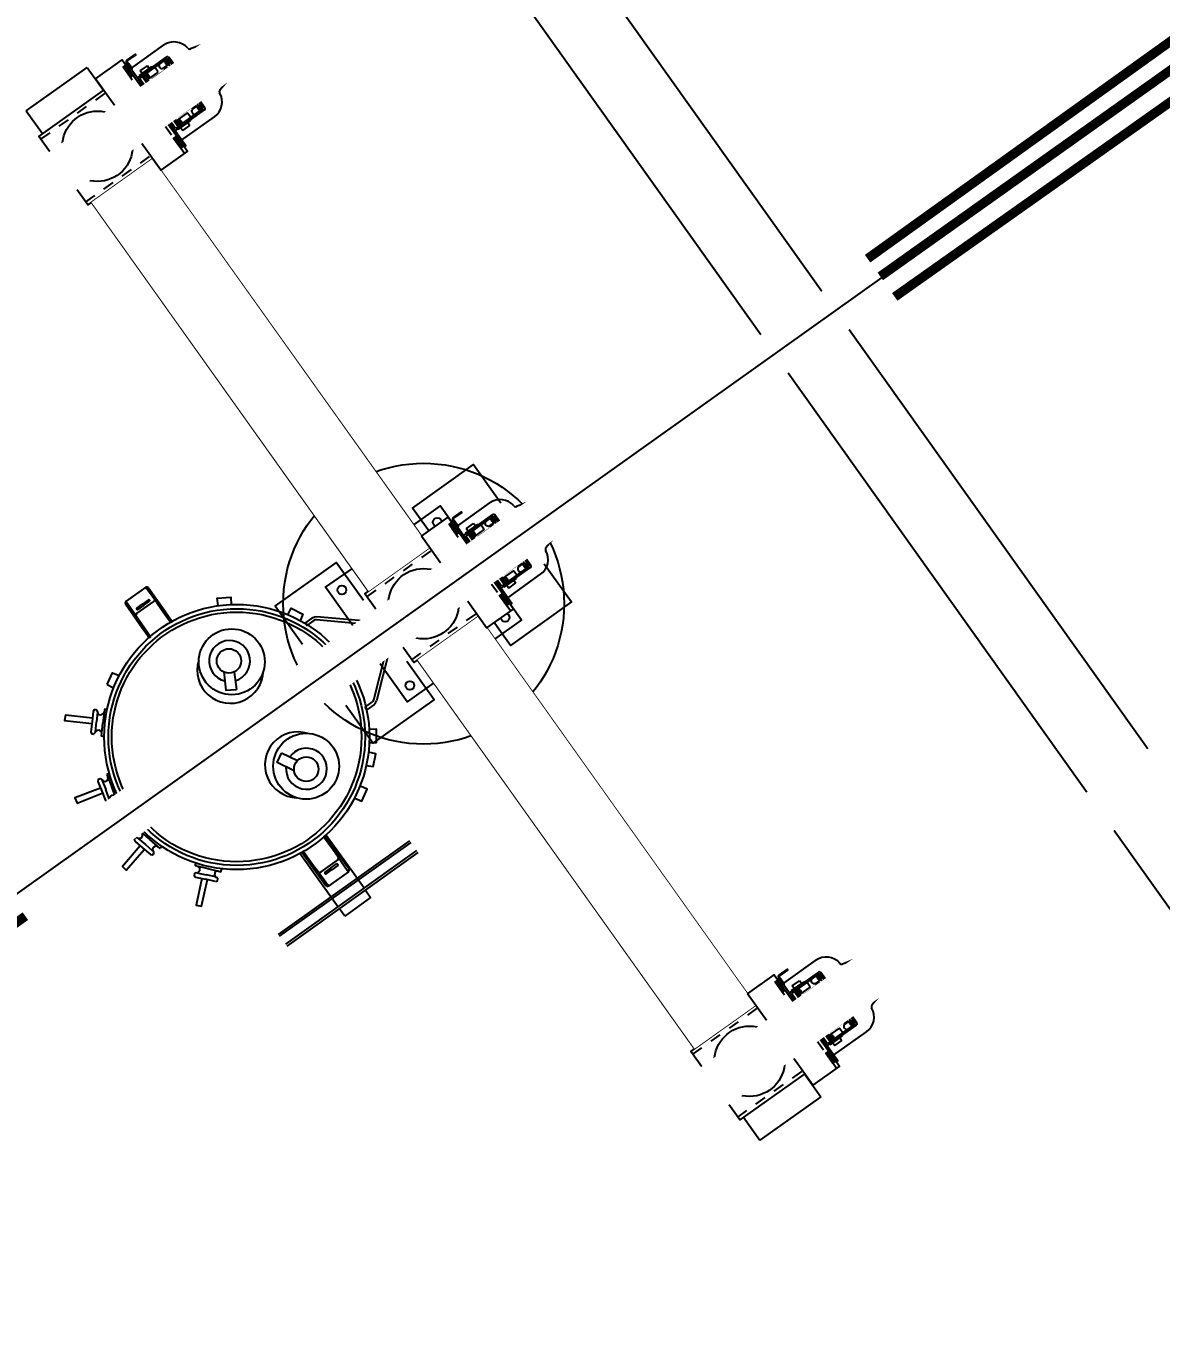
# Model space of a CAD drawing. Header units: feet. Extents: x 2321988 to 2329858, y 6722724 to 6730499.
# Drawn here: x 2326072.85 to 2326082.95, y 6726876.81 to 6726888.33 of the extents above; entities that cross this region are included whole.
import ezdxf

# ---------------------------------------------------------------- set-up
doc = ezdxf.new("R2010")
doc.units = ezdxf.units.FT
doc.header["$MEASUREMENT"] = 0
doc.header["$PDSIZE"] = 5
doc.linetypes.add('Midpoint Site Plan$0$HIDDEN', pattern=[0.375, 0.25, -0.125])
for name, color, linetype in [('BESS Dimensions', 3, 'Continuous'), ('C-BESS-EQUIPMENT', 255, 'Continuous'), ('Midpoint Site Plan$0$C-STEL', 4, 'Continuous'), ('Midpoint Site Plan$0$C-STEL-HID', 4, 'Midpoint Site Plan$0$HIDDEN')]:
    doc.layers.add(name, color=color, linetype=linetype)
doc.styles.add('TG_DIMS', font='arial.ttf')
doc.dimstyles.new('TG-PROPOSED-ANNO', dxfattribs={"dimtxt": 0.1, "dimasz": 0.1, "dimexe": 0.05, "dimexo": 0.05, "dimgap": 0.02, "dimtad": 0, "dimtih": 1, "dimtoh": 1, "dimdsep": 46, "dimtxsty": 'TG_DIMS', "dimcen": 0, "dimclrd": 256, "dimclre": 256, "dimclrt": 256, "dimaunit": 1, "dimadec": 6, "dimazin": 2, "dimtfac": 1, "dimtofl": 0, "dimtmove": 1, "dimatfit": 3, "dimfxl": 1, "dimtolj": 1, "dimtzin": 0, "dimarcsym": 0})

# ---------------------------------------------------------------- blocks, each defined once
blk = doc.blocks.new('Midpoint Site Plan$0$15kV (VT) VOLTAGE TRANSFORMER FRONT VIEW')
at = {"linetype": 'ByBlock'}
h = blk.add_hatch(dxfattribs=at)
h.set_pattern_fill('ANSI31', color=0, style=0)
h.set_pattern_definition([(45, (-0.46875, 15.08898), (-0.088388, 0.088388), [])])
h.paths.add_polyline_path([(0.47, 15.59), (0.15, 15.59, -0.241564), (0.29, 15.36), (0.27, 15.36), (0.29, 15.34), (0.27, 15.31), (0.29, 15.31, -0.241564), (0.15, 15.09), (0.47, 15.09)])
h.paths.add_polyline_path([(-0.47, 15.09), (-0.15, 15.09, -0.568269), (-0.15, 15.59), (-0.47, 15.59)])
h = blk.add_hatch(color=0, dxfattribs=at)
h.paths.add_polyline_path([(-5.22, 0.31), (-5.22, 0.19), (-4.78, 0.19), (-4.78, 0.31)])
h.paths.add_polyline_path([(-5.22, 0.19), (-5.22, 0), (-4.78, 0), (-4.78, 0.19)])
blk.add_hatch(color=0, dxfattribs=at).paths.add_polyline_path([(4.78, 0.19), (4.78, 0), (5.22, 0), (5.22, 0.19)])
at = {"color": 0, "linetype": 'ByBlock'}
for p, q in [((-0.47, 14.43), (-0.47, 15.69)), ((-0.34, 15.82), (0.34, 15.82)), ((0.29, 15.36), (0.17, 15.36)), ((0.29, 15.31), (0.17, 15.31)), ((0.47, 14.43), (0.47, 15.69)), ((-0.62, 14.06), (-1.72, 13.74)), ((-0.62, 14.06), (0.62, 14.06)), ((-0.42, 14.06), (-0.42, 14.31)), ((-0.42, 14.06), (0.42, 14.06)), ((-0.34, 14.43), (-0.34, 14.62)), ((0.25, 14.68), (-0.25, 14.68)), ((-0.16, 14.43), (-0.16, 14.62)), ((-0.16, 14.06), (-0.16, 14.31)), ((0.16, 14.43), (0.16, 14.62)), ((0.16, 14.06), (0.16, 14.31)), ((0.34, 14.43), (0.34, 14.62)), ((0.42, 14.06), (0.42, 14.31)), ((1.72, 13.74), (0.62, 14.06)), ((1.71, 13.75), (-1.71, 13.75)), ((-1.71, 13.5), (-0.86, 13.39)), ((-1.69, 13.5), (1.69, 13.5)), ((-1.16, 12.76), (-0.86, 12.8)), ((-1.16, 12.52), (-0.86, 12.48)), ((1.12, 12.77), (-1.13, 12.77)), ((-1.13, 12.52), (1.12, 12.52)), ((-0.86, 13.39), (0.86, 13.39)), ((-0.86, 12.8), (0.86, 12.8)), ((-0.86, 12.48), (0.86, 12.48)), ((-0.75, 12.93), (-0.75, 13.26)), ((0.75, 12.93), (0.75, 13.26)), ((1.71, 13.5), (0.86, 13.39)), ((1.16, 12.76), (0.86, 12.8)), ((1.16, 12.52), (0.86, 12.48)), ((-1.72, 12.01), (-0.86, 12.13)), ((-1.72, 11.77), (-0.86, 11.66)), ((1.69, 12.02), (-1.69, 12.02)), ((-1.69, 11.77), (1.69, 11.77)), ((-1.16, 11.26), (-0.86, 11.3)), ((1.12, 11.27), (-1.13, 11.27)), ((-0.86, 12.13), (0.86, 12.13)), ((-0.86, 11.66), (0.86, 11.66)), ((-0.86, 11.3), (0.86, 11.3)), ((-0.75, 12.25), (-0.75, 12.36)), ((-0.75, 11.43), (-0.75, 11.53)), ((0.75, 12.25), (0.75, 12.36)), ((0.75, 11.43), (0.75, 11.53)), ((1.72, 12.01), (0.86, 12.13)), ((1.72, 11.77), (0.86, 11.66)), ((1.16, 11.26), (0.86, 11.3)), ((-1.72, 10.51), (-0.86, 10.63)), ((-1.72, 10.27), (-0.86, 10.16)), ((1.69, 10.52), (-1.69, 10.52)), ((-1.69, 10.27), (1.69, 10.27)), ((-1.16, 11.02), (-0.86, 10.98)), ((-1.16, 9.76), (-0.86, 9.8)), ((-1.13, 11.02), (1.12, 11.02)), ((1.12, 9.77), (-1.13, 9.77)), ((-0.86, 10.98), (0.86, 10.98)), ((-0.86, 10.63), (0.86, 10.63)), ((0.86, 10.16), (-0.86, 10.16)), ((0.86, 9.8), (-0.86, 9.8)), ((-0.75, 10.75), (-0.75, 10.86)), ((-0.75, 9.93), (-0.75, 10.03)), ((0.75, 10.75), (0.75, 10.86)), ((0.75, 9.93), (0.75, 10.03)), ((1.16, 11.02), (0.86, 10.98)), ((1.72, 10.51), (0.86, 10.63)), ((1.72, 10.27), (0.86, 10.16)), ((1.16, 9.76), (0.86, 9.8)), ((-1.72, 8.79), (-0.86, 8.9)), ((-1.32, 8.43), (-1.72, 8.55)), ((1.71, 8.54), (-1.71, 8.54)), ((-1.69, 8.79), (1.69, 8.79)), ((-1.16, 9.52), (-0.86, 9.48)), ((-1.13, 9.52), (1.12, 9.52)), ((0.86, 9.48), (-0.86, 9.48)), ((0.86, 8.9), (-0.86, 8.9)), ((-0.75, 9.02), (-0.75, 9.36)), ((0.75, 9.02), (0.75, 9.36)), ((1.16, 9.52), (0.86, 9.48)), ((1.72, 8.79), (0.86, 8.9)), ((1.72, 8.55), (1.32, 8.43)), ((-2.33, 8), (-2.7, 6.61)), ((-2.09, 8.18), (-1.36, 8.18)), ((1.36, 8.18), (2.09, 8.18)), ((2.33, 8), (2.7, 6.61)), ((-4.68, 0.31), (-4.68, 4.5)), ((3.31, 4.21), (-3.31, 4.21)), ((4.68, 0.19), (4.68, 4.5)), ((-3.47, 0.34), (-3.47, 4.05)), ((3.29, 4.03), (-3.29, 4.03)), ((-3.29, 0.88), (-3.29, 4.03)), ((-1.54, 3.78), (-2.69, 3.78)), ((-2.69, 3), (-2.69, 3.74)), ((-2.51, 3.11), (-2.07, 3.48)), ((-2.46, 3.05), (-2.02, 3.42)), ((-1.54, 3.52), (-2.43, 2.64)), ((-2.32, 2.98), (-2.43, 2.86)), ((-2.43, 1.4), (-2.43, 2.86)), ((-1.54, 3.78), (-1.98, 3.33)), ((-1.54, 3.52), (-1.54, 3.78)), ((-1.54, 3.78), (1.54, 3.78)), ((1.54, 3.52), (-1.54, 3.52)), ((2.69, 3.78), (1.54, 3.78)), ((1.54, 3.52), (1.54, 3.78)), ((1.54, 3.78), (1.98, 3.33)), ((2.43, 2.64), (1.54, 3.52)), ((2.02, 3.11), (2.46, 3.48)), ((2.07, 3.05), (2.51, 3.42)), ((2.32, 2.98), (2.43, 2.86)), ((2.43, 1.4), (2.43, 2.86)), ((2.69, 3), (2.69, 3.74)), ((3.29, 0.88), (3.29, 4.03)), ((3.47, 0.34), (3.47, 4.05)), ((-3.91, 0.89), (-3.91, 1.82)), ((-3.55, 1.82), (-3.91, 1.82)), ((-3.55, 0.54), (-3.55, 2.17)), ((-3.47, 2.17), (-3.55, 2.17)), ((-3.47, 0.54), (-3.47, 2.17)), ((-2.76, 2.38), (-3.29, 2.38)), ((-2.69, 0.88), (-2.69, 2.31)), ((-2.43, 1.4), (-1.9, 0.88)), ((-1.42, 2.09), (-0.98, 2.46)), ((-1.37, 2.03), (-0.93, 2.4)), ((-0.24, 2.09), (0.2, 2.46)), ((-0.18, 2.03), (0.26, 2.4)), ((0.46, 1.28), (0.9, 1.65)), ((0.52, 1.21), (0.96, 1.59)), ((0.95, 2.09), (1.39, 2.46)), ((1.01, 2.03), (1.45, 2.4)), ((1.9, 0.88), (2.43, 1.4)), ((2.69, 0.88), (2.69, 2.31)), ((3.29, 2.38), (2.76, 2.38)), ((3.47, 2.17), (3.55, 2.17)), ((3.47, 0.54), (3.47, 2.17)), ((3.55, 0.54), (3.55, 2.17)), ((3.55, 1.82), (3.91, 1.82)), ((3.91, 0.89), (3.91, 1.82)), ((-5.22, 0.19), (-5.22, 0.31)), ((-5.22, 0.19), (-5.22, 0)), ((-4.78, 0.19), (-4.78, 0.31)), ((-4.78, 0.19), (-4.78, 0)), ((-3.55, 0.89), (-3.91, 0.89)), ((-3.47, 0.54), (-3.55, 0.54)), ((3.31, 0.7), (-3.31, 0.7)), ((3.31, 0.19), (-3.31, 0.19)), ((3.29, 0.88), (-3.29, 0.88)), ((-3.29, 0.88), (-3.29, 0.36)), ((3.29, 0.36), (-3.29, 0.36)), ((-2.21, 0.88), (-2.07, 0.99)), ((-2.09, 0.88), (-2.02, 0.93)), ((-1.9, 0.88), (-1.54, 0.52)), ((1.54, 0.52), (-1.54, 0.52)), ((1.9, 0.88), (1.54, 0.52)), ((2.32, 0.88), (2.46, 0.99)), ((2.45, 0.88), (2.51, 0.93)), ((3.29, 0.88), (3.29, 0.36)), ((3.47, 0.54), (3.55, 0.54)), ((3.55, 0.89), (3.91, 0.89)), ((4.78, 0.19), (4.78, 0)), ((5.22, 0.19), (5.22, 0))]:
    blk.add_line(p, q, dxfattribs=at)
for points in [[(-0.15, 15.09), (-0.47, 15.09), (-0.47, 15.59), (-0.15, 15.59)], [(0.15, 15.59), (0.47, 15.59), (0.47, 15.09), (0.15, 15.09)]]:
    blk.add_lwpolyline(points, dxfattribs=at)
for points in [[(-0.14, 15.59), (-0.29, 15.34), (-0.14, 15.09), (0.14, 15.09), (0.29, 15.34), (0.14, 15.59)], [(-0.47, 14.31), (0.47, 14.31), (0.47, 14.43), (-0.47, 14.43)], [(-5.43, 0), (5.43, 0), (5.43, 0.19), (-5.43, 0.19)], [(-5.22, 0.19), (-4.78, 0.19), (-4.78, 0.31), (-5.22, 0.31)], [(-5.22, 0.19), (-4.78, 0.19), (-4.78, 0), (-5.22, 0)], [(4.78, 0.19), (5.22, 0.19), (5.22, 0), (4.78, 0)]]:
    blk.add_lwpolyline(points, close=True, dxfattribs=at)
blk.add_lwpolyline([(-5.56, 0.44), (-5.56, 1.47), (-5.68, 1.47), (-5.68, 0.44, 0.414214), (-5.43, 0.19), (-4.57, 0.19), (-4.57, 0.31), (-5.43, 0.31, -0.414214)], format="xyb", close=True, dxfattribs=at)
for centre, radius in [((0, 15.34), 0.25), ((0, 15.34), 0.188), ((0, 15.34), 0.167), ((0, 15.34), 0.167), ((-2.27, 3.27), 0.292), ((-2.27, 3.27), 0.152), ((-1.59, 2.98), 0.309), ((-0.4, 2.98), 0.309), ((0.79, 2.98), 0.309), ((2.27, 3.27), 0.292), ((2.27, 3.27), 0.152), ((-1.18, 2.25), 0.321), ((-1.18, 2.25), 0.292), ((0.01, 2.25), 0.321), ((0.01, 2.25), 0.292), ((0.71, 1.43), 0.321), ((0.71, 1.43), 0.292), ((1.2, 2.25), 0.321), ((1.2, 2.25), 0.292), ((1.41, 1.51), 0.309), ((-2.27, 0.78), 0.152), ((2.27, 0.78), 0.152)]:
    blk.add_circle(centre, radius, dxfattribs=at)
for centre, radius, start, end in [((-0.34, 15.69), 0.125, 90, 180), ((0, 15.34), 0.291, 4.8947, 355.1053), ((0, 15.34), 0.173, 8.2678, 351.7322), ((0.34, 15.69), 0.125, 0, 90), ((-0.25, 14.58), 0.102, 22.6199, 157.3801), ((0, 14.45), 0.227, 46.3972, 133.6028), ((0.25, 14.58), 0.102, 22.6199, 157.3801), ((-1.69, 13.62), 0.125, 105.9972, 270), ((-1.13, 12.64), 0.125, 90, 270), ((-0.88, 13.26), 0.125, 360, 82.5), ((-0.88, 12.93), 0.125, 277.5, 0), ((-0.88, 12.36), 0.125, 0, 82.5), ((0.87, 13.26), 0.125, 97.5, 180), ((0.87, 12.93), 0.125, 180, 262.5), ((0.87, 12.36), 0.125, 97.5, 180), ((1.12, 12.64), 0.125, 270, 90), ((1.69, 13.62), 0.125, 270, 74.0028), ((-1.69, 11.89), 0.125, 90, 270), ((-1.13, 11.14), 0.125, 90, 270), ((-0.88, 12.25), 0.125, 277.5, 0), ((-0.88, 11.53), 0.125, 0, 82.5), ((-0.88, 11.43), 0.125, 277.5, 0), ((0.87, 12.25), 0.125, 180, 262.5), ((0.87, 11.53), 0.125, 97.5, 180), ((0.87, 11.43), 0.125, 180, 262.5), ((1.12, 11.14), 0.125, 270, 90), ((1.69, 11.89), 0.125, 270, 90), ((-1.69, 10.39), 0.125, 90, 270), ((-1.13, 9.64), 0.125, 90, 270), ((-0.88, 10.86), 0.125, 0, 82.5), ((-0.88, 10.75), 0.125, 277.5, 0), ((-0.88, 10.03), 0.125, 360, 82.5), ((-0.88, 9.93), 0.125, 277.5, 0), ((0.87, 10.86), 0.125, 97.5, 180), ((0.87, 10.75), 0.125, 180, 262.5), ((0.87, 10.03), 0.125, 97.5, 180), ((0.87, 9.93), 0.125, 180, 262.5), ((1.12, 9.64), 0.125, 270, 90), ((1.69, 10.39), 0.125, 270, 90), ((-1.69, 8.67), 0.125, 90, 254.0028), ((-1.36, 8.31), 0.125, 270, 74.0028), ((-0.88, 9.36), 0.125, 0, 82.5), ((-0.88, 9.02), 0.125, 277.5, 360), ((0.87, 9.36), 0.125, 97.5, 180), ((0.87, 9.02), 0.125, 180, 262.5), ((1.36, 8.31), 0.125, 105.9972, 270), ((1.69, 8.67), 0.125, 285.9972, 90), ((-2.09, 7.93), 0.25, 90, 165), ((2.09, 7.93), 0.25, 15, 90), ((-2.75, 4.5), 1.93, 95.0977, 180), ((-2.94, 6.68), 0.25, 275.0977, 345), ((2.94, 6.68), 0.25, 195, 264.9023), ((2.75, 4.5), 1.93, 0, 84.9023), ((-3.31, 4.05), 0.157, 90, 180), ((3.31, 4.05), 0.157, 0, 90), ((-2.76, 2.31), 0.0701, 0, 90), ((2.76, 2.31), 0.0701, 90, 180), ((-3.31, 0.86), 0.157, 180, 270), ((-3.31, 0.34), 0.157, 180, 270), ((-2.27, 0.78), 0.292, 20.3464, 159.6536), ((2.27, 0.78), 0.292, 20.3464, 159.6536), ((3.31, 0.86), 0.157, 270, 0), ((3.31, 0.34), 0.157, 270, 0)]:
    blk.add_arc(centre, radius, start, end, dxfattribs=at)
at = {"color": 0, "linetype": 'ByBlock', "extrusion": (0, 0, -1)}
for centre, ratio in [((-2.99, 3.74), 0.645396), ((-2.99, 1.13), 0.64308)]:
    blk.add_ellipse(centre, major_axis=(-0.298, 0), ratio=ratio, dxfattribs=at)
blk.add_ellipse((-2.99, 3), major_axis=(-0.298, 0), ratio=0.645396, start_param=3.141593, end_param=6.283185, dxfattribs=at)
at = {"color": 0, "linetype": 'ByBlock'}
for centre, major_axis, ratio in [((-2.99, 3.74), (0.149, 0), 0.577981), ((2.99, 3.74), (0.298, 0), 0.645396), ((2.99, 3.74), (0.149, 0), 0.577981), ((-2.99, 1.13), (0.149, 0), 0.577981), ((2.99, 1.13), (0.298, 0), 0.64308), ((2.99, 1.13), (0.149, 0), 0.577981)]:
    blk.add_ellipse(centre, major_axis=major_axis, ratio=ratio, dxfattribs=at)
blk.add_ellipse((2.99, 3), major_axis=(0.298, 0), ratio=0.645396, start_param=3.141593, end_param=6.283185, dxfattribs=at)
at = {"layer": 'Defpoints', "color": 2, "linetype": 'ByBlock'}
blk.add_line((0.59, 15.34), (-0.59, 15.34), dxfattribs=at)
at = {"layer": 'Defpoints', "color": 2}
for p, q in [((0, -1.5), (0, 1.5)), ((-1.5, 0), (1.5, 0))]:
    blk.add_line(p, q, dxfattribs=at)
blk = doc.blocks.new('Midpoint Site Plan$0$167KVA SST TOP')
for points in [[(-0.75, -0.15), (-1, -0.04), (-1.26, 0), (-1.48, -0.04), (-1.7, -0.18), (-1.85, -0.41), (-1.89, -0.66), (-1.92, -1.29), (-2, -1.51)], [(1.94, -0.66), (1.87, -0.41), (1.72, -0.18), (1.54, -0.04), (1.28, 0), (1.02, -0.04), (0.8, -0.15)], [(-1.74, -1.73), (-1.63, -1.51), (-1.59, -1.29)], [(-1.56, -0.66), (-1.59, -1.29)], [(-0.97, -0.41), (-1.15, -0.33), (-1.33, -0.33), (-1.52, -0.48), (-1.56, -0.66)], [(-1.11, -0.37), (-0.56, -0.59), (0.03, -0.7)], [(-0.97, -0.04), (-0.49, -0.26), (0.03, -0.37)], [(-0.63, -1.25), (-0.63, -0.59)], [(-0.3, -1.25), (-0.63, -1.25)], [(-0.3, -0.66), (-0.3, -1.25)], [(0.03, -0.37), (0.54, -0.26), (0.99, -0.04)], [(0.03, -0.7), (0.62, -0.59), (1.13, -0.37)], [(0.36, -0.66), (0.36, -1.25), (0.69, -1.25)], [(0.69, -1.25), (0.69, -0.59)], [(1.61, -0.66), (1.54, -0.48), (1.39, -0.33), (1.17, -0.33), (0.99, -0.41)], [(1.61, -0.66), (1.61, -1.29), (1.65, -1.51), (1.8, -1.73)], [(1.94, -0.66), (1.94, -1.29)], [(1.94, -1.29), (2.05, -1.51)], [(-2, -1.51), (-5.5, -5.6)], [(-1.74, -1.73), (-5.24, -5.82)], [(1.8, -1.73), (5.3, -5.82)], [(2.05, -1.51), (5.52, -5.6)], [(-7.45, -7.99), (-7.82, -7.29), (-6.57, -6.63), (-6.16, -7.29)], [(-5.5, -5.6), (-5.61, -5.82), (-5.64, -6.08)], [(-5.64, -7), (-5.64, -6.08)], [(-5.35, -6.08), (-5.35, -7), (-5.64, -7)], [(-5.24, -5.82), (-5.35, -5.97), (-5.35, -6.15)], [(5.3, -5.82), (5.37, -6.04)], [(5.37, -7), (5.37, -6.04)], [(5.7, -6.08), (5.7, -7), (5.37, -7)], [(5.7, -6.08), (5.66, -5.82), (5.52, -5.6)], [(9.16, -8.21), (7.98, -7.37), (7.54, -8.03)], [(9.16, -8.21), (8.76, -8.84)], [(11.08, -9.98), (10.08, -8.95), (9.49, -9.5)], [(11.08, -9.98), (10.56, -10.53)], [(-12.57, -13.48), (-13.27, -13.11), (-12.53, -11.86), (-11.87, -12.27)], [(12.66, -13.52), (13.36, -13.11), (12.63, -11.9), (11.96, -12.27)], [(19.77, -28.62), (19.77, -11.38)], [(19.99, -28.62), (19.99, -11.38)], [(21.06, -28.58), (21.06, -11.38)], [(21.32, -28.58), (21.32, -11.38)], [(-5.79, -16.21), (-4.13, -17.09)], [(5.85, -16.21), (4.19, -17.09)], [(-6.45, -17.09), (-4.72, -18.05), (-4.13, -17.09)], [(6.51, -17.09), (4.74, -18.05), (4.19, -17.09)], [(-18.43, -18.42), (-18.57, -18.49), (-18.65, -18.64)], [(-18.65, -18.64), (-18.65, -21.22)], [(-18.43, -18.64), (-18.65, -18.64)], [(-18.43, -18.42), (-15.74, -18.45), (-14.04, -18.45)], [(-16.69, -18.64), (-18.43, -18.64)], [(-17.21, -19.19), (-17.25, -19.12), (-17.39, -19.12), (-17.39, -19.19)], [(-17.39, -19.19), (-17.39, -19.96)], [(-17.21, -19.96), (-17.21, -19.19)], [(-16.69, -18.64), (-16.88, -18.68), (-16.92, -18.86), (-16.95, -21.03)], [(-16.69, -18.64), (-15.74, -18.64)], [(-15.74, -18.64), (-14.04, -18.64)], [(-14.04, -18.45), (-14.04, -18.64)], [(18.92, -18.31), (13.99, -18.31)], [(14.06, -18.45), (15.76, -18.45), (18.45, -18.42)], [(14.06, -18.45), (14.06, -18.64)], [(15.76, -18.64), (14.06, -18.64)], [(16.75, -18.64), (15.76, -18.64)], [(16.97, -21.03), (16.97, -18.86), (16.9, -18.68), (16.75, -18.64)], [(16.75, -18.64), (18.45, -18.64)], [(17.45, -19.19), (17.41, -19.12), (17.27, -19.12), (17.23, -19.19)], [(17.23, -19.96), (17.23, -19.19)], [(17.45, -19.19), (17.45, -19.96)], [(18.67, -18.64), (18.59, -18.49), (18.45, -18.42)], [(18.45, -18.64), (18.67, -18.64)], [(18.67, -18.64), (18.67, -21.22)], [(21.06, -18.31), (18.92, -18.31)], [(21.32, -18.31), (22.28, -18.31), (22.28, -21.7)], [(-17.39, -20.7), (-17.39, -19.93)], [(-17.39, -20.7), (-17.39, -20.77), (-17.25, -20.77), (-17.21, -20.7)], [(-17.21, -19.96), (-17.21, -20.7)], [(17.23, -19.96), (17.23, -20.7)], [(17.23, -20.7), (17.27, -20.77), (17.41, -20.77), (17.45, -20.7)], [(17.45, -20.7), (17.45, -19.93)], [(-18.65, -21.22), (-18.57, -21.4), (-18.43, -21.44)], [(-18.65, -21.25), (-18.65, -21.22)], [(-18.65, -21.25), (-18.65, -21.22)], [(-18.43, -21.25), (-18.65, -21.25)], [(-16.73, -21.25), (-18.43, -21.25)], [(-15.74, -21.47), (-18.43, -21.44)], [(-16.95, -21.03), (-16.88, -21.22), (-16.73, -21.25)], [(-15.74, -21.29), (-16.73, -21.25)], [(-14.04, -21.29), (-15.74, -21.29)], [(-14.04, -21.47), (-15.74, -21.47)], [(-14.04, -21.29), (-14.04, -21.47)], [(14.03, -21.7), (21.06, -21.7)], [(14.1, -21.29), (15.79, -21.29)], [(14.1, -21.29), (14.1, -21.47)], [(14.1, -21.47), (15.79, -21.47)], [(15.79, -21.29), (16.75, -21.25)], [(15.79, -21.47), (18.45, -21.44)], [(16.75, -21.25), (16.9, -21.22), (16.97, -21.03)], [(16.75, -21.25), (18.45, -21.25)], [(18.45, -21.44), (18.63, -21.4), (18.67, -21.22)], [(18.45, -21.25), (18.67, -21.25)], [(18.67, -21.25), (18.67, -21.22)], [(18.67, -21.25), (18.67, -21.22)], [(22.28, -21.7), (21.32, -21.7)], [(-12.57, -28.03), (-13.27, -26.82), (-12.61, -26.41)], [(-12.57, -28.03), (-11.91, -27.66)], [(-10.87, -30.54), (-10.69, -30.61), (-10.51, -30.61), (-10.36, -30.5), (-10.29, -30.35), (-10.29, -30.17), (-10.36, -29.98)], [(-10.4, -29.58), (-10.58, -29.84)], [(-10.58, -29.8), (-9.51, -30.76)], [(9.64, -30.68), (10.75, -29.73), (10.56, -29.47)], [(10.53, -29.91), (10.42, -30.06), (10.42, -30.24), (10.53, -30.39), (10.67, -30.5), (10.86, -30.5), (11.01, -30.43)], [(-10.54, -31.38), (-12.5, -33.56), (-12.09, -33.96), (-10.14, -31.79)], [(-10.84, -30.54), (-11.06, -30.54), (-11.17, -30.72), (-11.1, -30.9), (-10.29, -31.64)], [(-10.76, -30.57), (-9.99, -31.27)], [(-10.29, -31.64), (-9.48, -32.38), (-9.29, -32.41), (-9.11, -32.27), (-9.14, -32.05)], [(-9.18, -31.97), (-9.99, -31.27)], [(-8.44, -31.71), (-9.51, -30.76)], [(-8.66, -31.53), (-8.81, -31.46), (-9, -31.49), (-9.14, -31.57), (-9.22, -31.75), (-9.22, -31.94), (-9.14, -32.08)], [(-8.22, -31.53), (-8.44, -31.71)], [(8.43, -31.38), (8.61, -31.64)], [(8.61, -31.6), (9.68, -30.65)], [(9.27, -31.97), (9.38, -31.83), (9.38, -31.64), (9.31, -31.49), (9.16, -31.38), (8.98, -31.35), (8.8, -31.42)], [(9.27, -31.97), (9.27, -32.16), (9.42, -32.3), (9.64, -32.27), (10.45, -31.53)], [(9.35, -31.9), (10.12, -31.2)], [(10.89, -30.5), (10.12, -31.2)], [(10.16, -31.79), (12.11, -33.96), (12.55, -33.56), (10.6, -31.38)], [(11.26, -30.83), (10.45, -31.53)], [(11.26, -30.79), (11.34, -30.61), (11.19, -30.43), (11.01, -30.43)], [(-4.65, -34.37), (-4.83, -34.48), (-4.87, -34.7), (-4.72, -34.85), (-3.66, -35.1)], [(-4.72, -33.37), (-4.76, -33.63)], [(-4.76, -33.63), (-3.36, -33.96)], [(-4.69, -34.4), (-4.5, -34.37), (-4.36, -34.29), (-4.24, -34.15), (-4.24, -33.96), (-4.32, -33.78), (-4.47, -33.7)], [(-4.54, -34.4), (-3.54, -34.66)], [(-2, -34.33), (-3.4, -33.96)], [(-2.26, -34.26), (-2.44, -34.26), (-2.59, -34.37), (-2.66, -34.51), (-2.66, -34.7), (-2.59, -34.85), (-2.4, -34.96)], [(-1.89, -34.04), (-2, -34.33)], [(2.09, -34.04), (2.16, -34.29)], [(2.16, -34.29), (3.56, -33.92)], [(2.61, -34.92), (2.75, -34.81), (2.86, -34.66), (2.86, -34.48), (2.75, -34.33), (2.61, -34.22), (2.46, -34.22)], [(4.96, -33.59), (3.56, -33.92)], [(4.74, -34.37), (3.71, -34.62)], [(3.82, -35.07), (4.89, -34.81), (5.04, -34.66), (5.04, -34.44), (4.85, -34.33)], [(4.67, -33.67), (4.52, -33.74), (4.45, -33.92), (4.45, -34.11), (4.52, -34.26), (4.67, -34.33), (4.85, -34.37)], [(4.89, -33.3), (4.96, -33.59)], [(-3.99, -35.03), (-4.72, -37.87), (-4.13, -37.98), (-3.43, -35.18)], [(-3.66, -35.1), (-2.59, -35.36), (-2.4, -35.32), (-2.33, -35.1), (-2.44, -34.96)], [(-2.51, -34.92), (-3.54, -34.66)], [(2.61, -34.92), (2.5, -35.07), (2.57, -35.29), (2.79, -35.32), (3.82, -35.07)], [(2.72, -34.88), (3.71, -34.62)], [(3.49, -35.14), (4.19, -37.98), (4.74, -37.87), (4.04, -35.03)]]:
    blk.add_lwpolyline(points)
for centre, radius in [((0.01, -20), 14.16), ((0.02, -20.01), 13.71), ((0, -20.01), 13.33), ((-6.84, -15.78), 3.52), ((6.86, -15.78), 3.52), ((-7.09, -15.97), 1.3), ((7.12, -15.95), 1.31)]:
    blk.add_circle(centre, radius)
for centre, radius, start, end in [((-7.04, -15.92), 2.19, 340.632, 311.1081), ((-6.19, -16.43), 3.53, 217.2489, 53.6063), ((6.22, -16.42), 3.52, 126.735, 322.4099), ((7.09, -15.91), 2.19, 229.3242, 199.7668)]:
    blk.add_arc(centre, radius, start, end)
blk = doc.blocks.new('Midpoint Site Plan$0$EQ060 SV')
at = {"color": 0}
blk.add_wipeout([(-6, 0), (-6, 3.5), (6, 3.5), (6, 0)], dxfattribs=at)
h = blk.add_hatch(color=256)
h.dxf.hatch_style = 1
h.paths.add_polyline_path([(-4, 3.5), (-5.31, 3.5), (-5.31, 3.12), (-4, 3.12)])
h = blk.add_hatch(color=256)
h.dxf.hatch_style = 1
h.paths.add_polyline_path([(4, 3.5), (5.31, 3.5), (5.31, 3.12), (4, 3.12)])
for points in [[(-6, 0), (-6, 3.5), (6, 3.5), (6, 0)], [(-5.31, 3.5), (-4, 3.5), (-4, 3.12), (-5.31, 3.12)], [(5.31, 3.5), (4, 3.5), (4, 3.12), (5.31, 3.12)]]:
    blk.add_lwpolyline(points, close=True, dxfattribs=at)
at = {"layer": 'Midpoint Site Plan$0$C-STEL-HID', "color": 0, "linetype": 'Midpoint Site Plan$0$HIDDEN'}
blk.add_line((6, 3.12), (-6, 3.12), dxfattribs=at)
blk = doc.blocks.new('*D109')
at = {"layer": 'BESS Dimensions', "lineweight": -2, "transparency": 16777216}
for p, q in [((2326125.169, 6727002.866), (2326110.284, 6727023.758)), ((2326105.041, 6727013.884), (2326040.778, 6726968.097)), ((2325956.673, 6726908.175), (2326020.937, 6726953.961)), ((2325960.513, 6726885.552), (2325945.628, 6726906.444))]:
    blk.add_line(p, q, dxfattribs=at)
at = {"layer": 'BESS Dimensions', "transparency": 16777216}
for points in [[(2326104.074, 6727015.241), (2326106.008, 6727012.526), (2326113.185, 6727019.686)], [(2325955.706, 6726909.532), (2325957.64, 6726906.817), (2325948.529, 6726902.372)]]:
    blk.add_solid(points, dxfattribs=at)
at = {"layer": 'Defpoints', "color": 0, "transparency": 16777216}
for p in [(2326128.071, 6726998.794), (2325948.529, 6726902.372), (2325963.414, 6726881.48)]:
    blk.add_point(p, dxfattribs=at)
at = {"layer": 'BESS Dimensions', "transparency": 16777216, "insert": (2326030.857, 6726961.029), "char_height": 10, "attachment_point": 5, "style": 'TG_DIMS'}
blk.add_mtext("\\A1;202.17'", dxfattribs=at)

msp = doc.modelspace()

# ---------------------------------------------------------------- linework, layer by layer
at = {"layer": 'C-BESS-EQUIPMENT'}
for p, q in [((2326072.851, 6726887.574), (2326073.394, 6726887.961)), ((2326073.394, 6726887.961), (2326073.539, 6726887.758)), ((2326072.851, 6726887.574), (2326072.996, 6726887.371)), ((2326073.974, 6726887.147), (2326076.441, 6726883.686)), ((2326073.432, 6726886.76), (2326075.898, 6726883.299)), ((2326076.876, 6726883.075), (2326079.342, 6726879.613)), ((2326076.333, 6726882.688), (2326078.799, 6726879.227)), ((2326079.777, 6726879.003), (2326079.922, 6726878.799)), ((2326079.922, 6726878.799), (2326079.379, 6726878.412)), ((2326079.234, 6726878.616), (2326079.379, 6726878.412))]:
    msp.add_line(p, q, dxfattribs=at)
at = {"layer": 'C-BESS-EQUIPMENT', "linetype": 'Midpoint Site Plan$0$HIDDEN', "ltscale": 0.25}
for p, q in [((2326072.981, 6726887.321), (2326073.591, 6726887.756)), ((2326073.379, 6726886.761), (2326073.99, 6726887.197)), ((2326075.882, 6726883.249), (2326076.493, 6726883.684)), ((2326076.281, 6726882.689), (2326076.892, 6726883.124)), ((2326078.783, 6726879.177), (2326079.394, 6726879.612)), ((2326079.182, 6726878.617), (2326079.793, 6726879.052))]:
    msp.add_line(p, q, dxfattribs=at)
at = {"layer": 'C-BESS-EQUIPMENT', "const_width": 0.0833}
for points in [[(2326080.338, 6726886.258), (2326090.259, 6726893.377)], [(2326080.451, 6726886.1), (2326090.404, 6726893.174)], [(2326080.58, 6726885.918), (2326090.549, 6726892.97)]]:
    msp.add_lwpolyline(points, dxfattribs=at)
at = {"layer": 'C-BESS-EQUIPMENT'}
for points in [[(2326073.573, 6726887.782), (2326074.008, 6726887.171), (2326073.398, 6726886.736), (2326072.962, 6726887.347)], [(2326076.475, 6726883.71), (2326076.91, 6726883.099), (2326076.299, 6726882.664), (2326075.864, 6726883.275)], [(2326079.376, 6726879.638), (2326079.811, 6726879.027), (2326079.2, 6726878.592), (2326078.765, 6726879.202)]]:
    msp.add_lwpolyline(points, close=True, dxfattribs=at)
for points in [[(2326077.021, 6726882.871), (2326077.258, 6726883.04), (2326076.533, 6726884.058), (2326076.296, 6726883.889)], [(2326076.478, 6726882.484), (2326076.24, 6726882.315), (2326075.515, 6726883.333), (2326075.753, 6726883.502)]]:
    msp.add_lwpolyline(points, dxfattribs=at)
for centre, radius in [((2326073.485, 6726887.259), 0.313), ((2326076.387, 6726883.187), 1.25), ((2326076.509, 6726883.913), 0.0391), ((2326076.509, 6726883.913), 0.0391), ((2326076.387, 6726883.187), 0.313), ((2326075.66, 6726883.309), 0.0391), ((2326075.66, 6726883.309), 0.0391), ((2326077.113, 6726883.065), 0.0391), ((2326077.113, 6726883.065), 0.0391), ((2326076.265, 6726882.46), 0.0391), ((2326076.265, 6726882.46), 0.0391), ((2326079.288, 6726879.115), 0.313)]:
    msp.add_circle(centre, radius, dxfattribs=at)

# ---------------------------------------------------------------- block references
at = {"layer": 'C-BESS-EQUIPMENT', "xscale": 0.08333333333333331, "yscale": 0.08333333333333331, "zscale": 0.08333333333333331, "rotation": 305.4689808292026}
for name, p in [('Midpoint Site Plan$0$15kV (VT) VOLTAGE TRANSFORMER FRONT VIEW', (2326073.994, 6726887.622)), ('Midpoint Site Plan$0$15kV (VT) VOLTAGE TRANSFORMER FRONT VIEW', (2326076.896, 6726883.549)), ('Midpoint Site Plan$0$167KVA SST TOP', (2326076.081, 6726882.969)), ('Midpoint Site Plan$0$15kV (VT) VOLTAGE TRANSFORMER FRONT VIEW', (2326079.797, 6726879.477))]:
    msp.add_blockref(name, p, dxfattribs=at)

# ---------------------------------------------------------------- next in the draw order: wipeouts: each hides what was drawn before it
for points in [[(2326073.432, 6726886.76), (2326073.974, 6726887.147), (2326076.441, 6726883.686), (2326075.898, 6726883.299)], [(2326078.799, 6726879.227), (2326079.342, 6726879.613), (2326076.876, 6726883.075), (2326076.333, 6726882.688)]]:
    msp.add_wipeout(points).dxf.layer = 'C-BESS-EQUIPMENT'

# ---------------------------------------------------------------- next in the draw order: linework, layer by layer
at = {"layer": 'C-BESS-EQUIPMENT'}
for points in [[(2326076.53, 6726883.698), (2326076.288, 6726884.038), (2326076.831, 6726884.425), (2326077.073, 6726884.085)], [(2326075.852, 6726883.215), (2326075.61, 6726883.555), (2326075.067, 6726883.168), (2326075.309, 6726882.828)], [(2326077.46, 6726883.542), (2326077.702, 6726883.203), (2326077.159, 6726882.816), (2326076.917, 6726883.155)], [(2326075.696, 6726882.285), (2326075.937, 6726881.946), (2326076.48, 6726882.333), (2326076.238, 6726882.672)]]:
    msp.add_lwpolyline(points, dxfattribs=at)

# ---------------------------------------------------------------- next in the draw order: block references
at = {"layer": 'C-BESS-EQUIPMENT', "xscale": 0.08333333333333331, "yscale": 0.08333333333333331, "zscale": 0.08333333333333331, "rotation": 305.4689808292026}
msp.add_blockref('Midpoint Site Plan$0$EQ060 SV', (2326079.56, 6726879.308), dxfattribs=at)
at = {"layer": 'Midpoint Site Plan$0$C-STEL', "xscale": 0.08333333333333331, "yscale": 0.08333333333333331, "zscale": 0.08333333333333331, "rotation": 305.4689808292026}
msp.add_blockref('Midpoint Site Plan$0$EQ060 SV', (2326073.757, 6726887.452), dxfattribs=at)

# ---------------------------------------------------------------- next in the draw order: block references
at = {"layer": 'C-BESS-EQUIPMENT', "xscale": 0.08333333333333331, "yscale": 0.08333333333333331, "zscale": 0.08333333333333331, "rotation": 305.4689808292026}
msp.add_blockref('Midpoint Site Plan$0$EQ060 SV', (2326076.658, 6726883.38), dxfattribs=at)

# ---------------------------------------------------------------- next in the draw order: linework, layer by layer
at = {"layer": 'C-BESS-EQUIPMENT'}
for points in [[(2326092.371, 6726867.358), (2326066.646, 6726903.464), (2326092.979, 6726922.226), (2326118.704, 6726886.12)], [(2326092.527, 6726868.288), (2326067.576, 6726903.308), (2326092.823, 6726921.296), (2326117.775, 6726886.276)]]:
    msp.add_lwpolyline(points, close=True, dxfattribs=at)

# ---------------------------------------------------------------- next in the draw order: wipeouts: each hides what was drawn before it
msp.add_wipeout([(2326044.154, 6726887.542), (2326077.858, 6726840.237), (2326077.408, 6726839.917), (2326043.705, 6726887.221)]).dxf.layer = 'C-BESS-EQUIPMENT'

# ---------------------------------------------------------------- next in the draw order: wipeouts: each hides what was drawn before it
for points in [[(2326040.082, 6726884.64), (2326073.786, 6726837.336), (2326073.336, 6726837.015), (2326039.633, 6726884.32)], [(2326083.239, 6726882.186), (2326083.481, 6726881.846), (2326075.744, 6726876.334), (2326075.502, 6726876.673)]]:
    msp.add_wipeout(points).dxf.layer = 'C-BESS-EQUIPMENT'

# ---------------------------------------------------------------- next in the draw order: wipeouts: each hides what was drawn before it
msp.add_wipeout([(2326080.338, 6726886.258), (2326080.58, 6726885.918), (2326072.843, 6726880.406), (2326072.601, 6726880.745)]).dxf.layer = 'C-BESS-EQUIPMENT'

# ---------------------------------------------------------------- next in the draw order: linework, layer by layer
at = {"layer": 'C-BESS-EQUIPMENT', "const_width": 0.0833}
msp.add_lwpolyline([(2326072.843, 6726880.406), (2326067.99, 6726876.948)], dxfattribs=at)

# ---------------------------------------------------------------- next in the draw order: wipeouts: each hides what was drawn before it
msp.add_wipeout([(2326077.437, 6726890.33), (2326077.678, 6726889.991), (2326069.941, 6726884.478), (2326069.7, 6726884.817)]).dxf.layer = 'C-BESS-EQUIPMENT'

# ---------------------------------------------------------------- next in the draw order: linework, layer by layer
at = {"layer": 'C-BESS-EQUIPMENT'}
msp.add_lwpolyline([(2325996.574, 6726826.322), (2326168.01, 6726948.466)], dxfattribs=at)

# ---------------------------------------------------------------- next in the draw order: dimensions: what is measured, and where the dimension line sits
at = {"layer": 'BESS Dimensions'}
dim = msp.add_aligned_dim(p1=(2326128.071, 6726998.794), p2=(2325963.414, 6726881.48), distance=-25.652, dimstyle='TG-PROPOSED-ANNO', override={"dimscale": 50, "dimpost": "'"}, dxfattribs=at)
dim.commit()
dim.dimension.update_dxf_attribs({"geometry": '*D109', "text_midpoint": (2326030.857, 6726961.029)})

doc.saveas('drawing.dxf')
